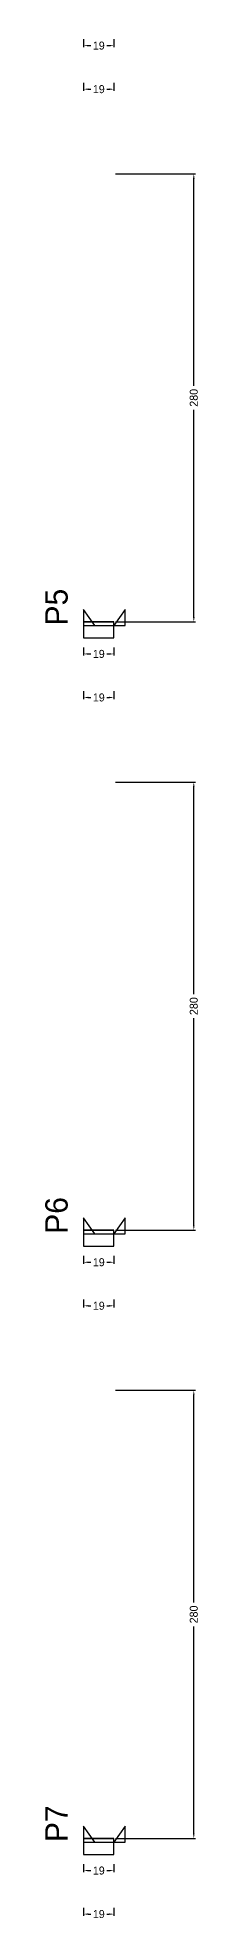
# Model space of a CAD drawing. Header units: centimetres. Extents: x -12000 to 4115, y -10266 to 2668.
# Drawn here: x 3976 to 4072, y -2328 to -1153 of the extents above; entities that cross this region are included whole.
import ezdxf

# ---------------------------------------------------------------- set-up
doc = ezdxf.new("R2010")
doc.units = ezdxf.units.CM
for name, color, linetype in [('NOMENCLATURA', 7, 'Continuous'), ('SARR_2.2x10', 60, 'Continuous'), ('SARR_2.2x7', 40, 'Continuous')]:
    doc.layers.add(name, color=color, linetype=linetype)
doc.dimstyles.new('PAINEL-NOVA', dxfattribs={"dimtxt": 5, "dimasz": 3, "dimexe": 1, "dimexo": 1, "dimgap": 1, "dimtad": 1, "dimcen": 2.5, "dimazin": 3, "dimtfac": 1, "dimtmove": 0, "dimatfit": 3})

# ---------------------------------------------------------------- blocks, each defined once
blk = doc.blocks.new('_CLOSEDFILLED')
at = {"color": 0, "linetype": 'BYBLOCK'}
blk.add_solid([(-1, 0.16), (0, 0), (-1, -0.16)], dxfattribs=at)
blk = doc.blocks.new('*D99')
for p, q in [((4000, -1153.8), (4000, -1158.8)), ((4003, -1157.8), (4004.5, -1157.8)), ((4014.5, -1157.8), (4016, -1157.8)), ((4019, -1153.8), (4019, -1158.8))]:
    blk.add_line(p, q)
at = {"layer": 'Defpoints'}
for p in [(4000, -1152.8), (4000, -1157.8), (4019, -1152.8)]:
    blk.add_point(p, dxfattribs=at)
at = {"layer": 'SARR_2.2x10', "xscale": 3, "yscale": 3, "rotation": 180}
blk.add_blockref('_CLOSEDFILLED', (4000, -1157.8), dxfattribs=at)
at = {"layer": 'SARR_2.2x10', "xscale": 3, "yscale": 3}
blk.add_blockref('_CLOSEDFILLED', (4019, -1157.8), dxfattribs=at)
at = {"layer": 'SARR_2.2x10', "insert": (4009.5, -1157.8), "char_height": 5, "attachment_point": 5}
blk.add_mtext('19', dxfattribs=at)
blk = doc.blocks.new('*D104')
for p, q in [((4000, -1181), (4000, -1186)), ((4003, -1185), (4004.5, -1185)), ((4014.5, -1185), (4016, -1185)), ((4019, -1181), (4019, -1186))]:
    blk.add_line(p, q)
at = {"layer": 'Defpoints'}
for p in [(4000, -1180), (4000, -1185), (4019, -1180)]:
    blk.add_point(p, dxfattribs=at)
at = {"layer": 'SARR_2.2x10', "xscale": 3, "yscale": 3, "rotation": 180}
blk.add_blockref('_CLOSEDFILLED', (4000, -1185), dxfattribs=at)
at = {"layer": 'SARR_2.2x10', "xscale": 3, "yscale": 3}
blk.add_blockref('_CLOSEDFILLED', (4019, -1185), dxfattribs=at)
at = {"layer": 'SARR_2.2x10', "insert": (4009.5, -1185), "char_height": 5, "attachment_point": 5}
blk.add_mtext('19', dxfattribs=at)
blk = doc.blocks.new('*D125')
for p, q in [((4000, -1533.8), (4000, -1538.8)), ((4003, -1537.8), (4004.5, -1537.8)), ((4014.5, -1537.8), (4016, -1537.8)), ((4019, -1533.8), (4019, -1538.8))]:
    blk.add_line(p, q)
at = {"layer": 'Defpoints'}
for p in [(4000, -1532.8), (4000, -1537.8), (4019, -1532.8)]:
    blk.add_point(p, dxfattribs=at)
at = {"layer": 'SARR_2.2x10', "xscale": 3, "yscale": 3, "rotation": 180}
blk.add_blockref('_CLOSEDFILLED', (4000, -1537.8), dxfattribs=at)
at = {"layer": 'SARR_2.2x10', "xscale": 3, "yscale": 3}
blk.add_blockref('_CLOSEDFILLED', (4019, -1537.8), dxfattribs=at)
at = {"layer": 'SARR_2.2x10', "insert": (4009.5, -1537.8), "char_height": 5, "attachment_point": 5}
blk.add_mtext('19', dxfattribs=at)
blk = doc.blocks.new('*D126')
for p, q in [((4020, -1237.8), (4070, -1237.8)), ((4069, -1370.3), (4069, -1240.8)), ((4069, -1514.8), (4069, -1385.3)), ((4020, -1517.8), (4070, -1517.8))]:
    blk.add_line(p, q)
at = {"layer": 'Defpoints'}
for p in [(4019, -1237.8), (4019, -1517.8), (4069, -1517.8)]:
    blk.add_point(p, dxfattribs=at)
at = {"layer": 'SARR_2.2x10', "xscale": 3, "yscale": 3}
for p, rotation in [((4069, -1237.8), 90), ((4069, -1517.8), 270)]:
    blk.add_blockref('_CLOSEDFILLED', p, dxfattribs=dict(at, rotation=rotation))
at = {"layer": 'SARR_2.2x10', "insert": (4069, -1377.8), "char_height": 5, "attachment_point": 5, "rotation": 90}
blk.add_mtext('280', dxfattribs=at)
blk = doc.blocks.new('*D127')
for p, q in [((4020, -1237.8), (4070, -1237.8)), ((4069, -1370.3), (4069, -1240.8)), ((4069, -1514.8), (4069, -1385.3)), ((4020, -1517.8), (4070, -1517.8))]:
    blk.add_line(p, q)
at = {"layer": 'Defpoints'}
for p in [(4019, -1237.8), (4019, -1517.8), (4069, -1517.8)]:
    blk.add_point(p, dxfattribs=at)
at = {"layer": 'SARR_2.2x10', "xscale": 3, "yscale": 3}
for p, rotation in [((4069, -1237.8), 90), ((4069, -1517.8), 270)]:
    blk.add_blockref('_CLOSEDFILLED', p, dxfattribs=dict(at, rotation=rotation))
at = {"layer": 'SARR_2.2x10', "insert": (4069, -1377.8), "char_height": 5, "attachment_point": 5, "rotation": 90}
blk.add_mtext('280', dxfattribs=at)
blk = doc.blocks.new('*D128')
for p, q in [((4020, -1237.8), (4070, -1237.8)), ((4069, -1370.3), (4069, -1240.8)), ((4069, -1514.8), (4069, -1385.3)), ((4020, -1517.8), (4070, -1517.8))]:
    blk.add_line(p, q)
at = {"layer": 'Defpoints'}
for p in [(4019, -1237.8), (4019, -1517.8), (4069, -1517.8)]:
    blk.add_point(p, dxfattribs=at)
at = {"layer": 'SARR_2.2x10', "xscale": 3, "yscale": 3}
for p, rotation in [((4069, -1237.8), 90), ((4069, -1517.8), 270)]:
    blk.add_blockref('_CLOSEDFILLED', p, dxfattribs=dict(at, rotation=rotation))
at = {"layer": 'SARR_2.2x10', "insert": (4069, -1377.8), "char_height": 5, "attachment_point": 5, "rotation": 90}
blk.add_mtext('280', dxfattribs=at)
blk = doc.blocks.new('*D129')
for p, q in [((4020, -1237.8), (4070, -1237.8)), ((4069, -1370.3), (4069, -1240.8)), ((4069, -1514.8), (4069, -1385.3)), ((4020, -1517.8), (4070, -1517.8))]:
    blk.add_line(p, q)
at = {"layer": 'Defpoints'}
for p in [(4019, -1237.8), (4019, -1517.8), (4069, -1517.8)]:
    blk.add_point(p, dxfattribs=at)
at = {"layer": 'SARR_2.2x10', "xscale": 3, "yscale": 3}
for p, rotation in [((4069, -1237.8), 90), ((4069, -1517.8), 270)]:
    blk.add_blockref('_CLOSEDFILLED', p, dxfattribs=dict(at, rotation=rotation))
at = {"layer": 'SARR_2.2x10', "insert": (4069, -1377.8), "char_height": 5, "attachment_point": 5, "rotation": 90}
blk.add_mtext('280', dxfattribs=at)
blk = doc.blocks.new('*D130')
for p, q in [((4000, -1561), (4000, -1566)), ((4019, -1561), (4019, -1566)), ((4003, -1565), (4004.5, -1565)), ((4014.5, -1565), (4016, -1565))]:
    blk.add_line(p, q)
at = {"layer": 'Defpoints'}
for p in [(4000, -1560), (4019, -1560), (4000, -1565)]:
    blk.add_point(p, dxfattribs=at)
at = {"layer": 'SARR_2.2x10', "xscale": 3, "yscale": 3, "rotation": 180}
blk.add_blockref('_CLOSEDFILLED', (4000, -1565), dxfattribs=at)
at = {"layer": 'SARR_2.2x10', "xscale": 3, "yscale": 3}
blk.add_blockref('_CLOSEDFILLED', (4019, -1565), dxfattribs=at)
at = {"layer": 'SARR_2.2x10', "insert": (4009.5, -1565), "char_height": 5, "attachment_point": 5}
blk.add_mtext('19', dxfattribs=at)
blk = doc.blocks.new('GRA-E')
at = {"layer": 'SARR_2.2x7'}
blk.add_lwpolyline([(0, 0), (7, 0), (0, 10)], close=True, dxfattribs=at)
blk = doc.blocks.new('GRA-D')
at = {"layer": 'SARR_2.2x7'}
blk.add_lwpolyline([(0, 0), (7, 0), (7, 10)], close=True, dxfattribs=at)
blk = doc.blocks.new('*D151')
for p, q in [((4000, -1913.8), (4000, -1918.8)), ((4019, -1913.8), (4019, -1918.8)), ((4003, -1917.8), (4004.5, -1917.8)), ((4014.5, -1917.8), (4016, -1917.8))]:
    blk.add_line(p, q)
at = {"layer": 'Defpoints'}
for p in [(4000, -1912.8), (4019, -1912.8), (4000, -1917.8)]:
    blk.add_point(p, dxfattribs=at)
at = {"layer": 'SARR_2.2x10', "xscale": 3, "yscale": 3, "rotation": 180}
blk.add_blockref('_CLOSEDFILLED', (4000, -1917.8), dxfattribs=at)
at = {"layer": 'SARR_2.2x10', "xscale": 3, "yscale": 3}
blk.add_blockref('_CLOSEDFILLED', (4019, -1917.8), dxfattribs=at)
at = {"layer": 'SARR_2.2x10', "insert": (4009.5, -1917.8), "char_height": 5, "attachment_point": 5}
blk.add_mtext('19', dxfattribs=at)
blk = doc.blocks.new('*D152')
for p, q in [((4020, -1617.8), (4070, -1617.8)), ((4069, -1750.3), (4069, -1620.8)), ((4069, -1894.8), (4069, -1765.3)), ((4020, -1897.8), (4070, -1897.8))]:
    blk.add_line(p, q)
at = {"layer": 'Defpoints'}
for p in [(4019, -1617.8), (4019, -1897.8), (4069, -1897.8)]:
    blk.add_point(p, dxfattribs=at)
at = {"layer": 'SARR_2.2x10', "xscale": 3, "yscale": 3}
for p, rotation in [((4069, -1617.8), 90), ((4069, -1897.8), 270)]:
    blk.add_blockref('_CLOSEDFILLED', p, dxfattribs=dict(at, rotation=rotation))
at = {"layer": 'SARR_2.2x10', "insert": (4069, -1757.8), "char_height": 5, "attachment_point": 5, "rotation": 90}
blk.add_mtext('280', dxfattribs=at)
blk = doc.blocks.new('*D153')
for p, q in [((4020, -1617.8), (4070, -1617.8)), ((4069, -1750.3), (4069, -1620.8)), ((4069, -1894.8), (4069, -1765.3)), ((4020, -1897.8), (4070, -1897.8))]:
    blk.add_line(p, q)
at = {"layer": 'Defpoints'}
for p in [(4019, -1617.8), (4019, -1897.8), (4069, -1897.8)]:
    blk.add_point(p, dxfattribs=at)
at = {"layer": 'SARR_2.2x10', "xscale": 3, "yscale": 3}
for p, rotation in [((4069, -1617.8), 90), ((4069, -1897.8), 270)]:
    blk.add_blockref('_CLOSEDFILLED', p, dxfattribs=dict(at, rotation=rotation))
at = {"layer": 'SARR_2.2x10', "insert": (4069, -1757.8), "char_height": 5, "attachment_point": 5, "rotation": 90}
blk.add_mtext('280', dxfattribs=at)
blk = doc.blocks.new('*D154')
for p, q in [((4020, -1617.8), (4070, -1617.8)), ((4069, -1750.3), (4069, -1620.8)), ((4069, -1894.8), (4069, -1765.3)), ((4020, -1897.8), (4070, -1897.8))]:
    blk.add_line(p, q)
at = {"layer": 'Defpoints'}
for p in [(4019, -1617.8), (4019, -1897.8), (4069, -1897.8)]:
    blk.add_point(p, dxfattribs=at)
at = {"layer": 'SARR_2.2x10', "xscale": 3, "yscale": 3}
for p, rotation in [((4069, -1617.8), 90), ((4069, -1897.8), 270)]:
    blk.add_blockref('_CLOSEDFILLED', p, dxfattribs=dict(at, rotation=rotation))
at = {"layer": 'SARR_2.2x10', "insert": (4069, -1757.8), "char_height": 5, "attachment_point": 5, "rotation": 90}
blk.add_mtext('280', dxfattribs=at)
blk = doc.blocks.new('*D155')
for p, q in [((4020, -1617.8), (4070, -1617.8)), ((4069, -1750.3), (4069, -1620.8)), ((4069, -1894.8), (4069, -1765.3)), ((4020, -1897.8), (4070, -1897.8))]:
    blk.add_line(p, q)
at = {"layer": 'Defpoints'}
for p in [(4019, -1617.8), (4019, -1897.8), (4069, -1897.8)]:
    blk.add_point(p, dxfattribs=at)
at = {"layer": 'SARR_2.2x10', "xscale": 3, "yscale": 3}
for p, rotation in [((4069, -1617.8), 90), ((4069, -1897.8), 270)]:
    blk.add_blockref('_CLOSEDFILLED', p, dxfattribs=dict(at, rotation=rotation))
at = {"layer": 'SARR_2.2x10', "insert": (4069, -1757.8), "char_height": 5, "attachment_point": 5, "rotation": 90}
blk.add_mtext('280', dxfattribs=at)
blk = doc.blocks.new('*D156')
for p, q in [((4000, -1941), (4000, -1946)), ((4003, -1945), (4004.5, -1945)), ((4014.5, -1945), (4016, -1945)), ((4019, -1941), (4019, -1946))]:
    blk.add_line(p, q)
at = {"layer": 'Defpoints'}
for p in [(4000, -1940), (4000, -1945), (4019, -1940)]:
    blk.add_point(p, dxfattribs=at)
at = {"layer": 'SARR_2.2x10', "xscale": 3, "yscale": 3, "rotation": 180}
blk.add_blockref('_CLOSEDFILLED', (4000, -1945), dxfattribs=at)
at = {"layer": 'SARR_2.2x10', "xscale": 3, "yscale": 3}
blk.add_blockref('_CLOSEDFILLED', (4019, -1945), dxfattribs=at)
at = {"layer": 'SARR_2.2x10', "insert": (4009.5, -1945), "char_height": 5, "attachment_point": 5}
blk.add_mtext('19', dxfattribs=at)
blk = doc.blocks.new('*D177')
for p, q in [((4000, -2293.8), (4000, -2298.8)), ((4003, -2297.8), (4004.5, -2297.8)), ((4014.5, -2297.8), (4016, -2297.8)), ((4019, -2293.8), (4019, -2298.8))]:
    blk.add_line(p, q)
at = {"layer": 'Defpoints'}
for p in [(4000, -2292.8), (4000, -2297.8), (4019, -2292.8)]:
    blk.add_point(p, dxfattribs=at)
at = {"layer": 'SARR_2.2x10', "xscale": 3, "yscale": 3, "rotation": 180}
blk.add_blockref('_CLOSEDFILLED', (4000, -2297.8), dxfattribs=at)
at = {"layer": 'SARR_2.2x10', "xscale": 3, "yscale": 3}
blk.add_blockref('_CLOSEDFILLED', (4019, -2297.8), dxfattribs=at)
at = {"layer": 'SARR_2.2x10', "insert": (4009.5, -2297.8), "char_height": 5, "attachment_point": 5}
blk.add_mtext('19', dxfattribs=at)
blk = doc.blocks.new('*D178')
for p, q in [((4020, -1997.8), (4070, -1997.8)), ((4069, -2130.3), (4069, -2000.8)), ((4069, -2274.8), (4069, -2145.3)), ((4020, -2277.8), (4070, -2277.8))]:
    blk.add_line(p, q)
at = {"layer": 'Defpoints'}
for p in [(4019, -1997.8), (4019, -2277.8), (4069, -2277.8)]:
    blk.add_point(p, dxfattribs=at)
at = {"layer": 'SARR_2.2x10', "xscale": 3, "yscale": 3}
for p, rotation in [((4069, -1997.8), 90), ((4069, -2277.8), 270)]:
    blk.add_blockref('_CLOSEDFILLED', p, dxfattribs=dict(at, rotation=rotation))
at = {"layer": 'SARR_2.2x10', "insert": (4069, -2137.8), "char_height": 5, "attachment_point": 5, "rotation": 90}
blk.add_mtext('280', dxfattribs=at)
blk = doc.blocks.new('*D179')
for p, q in [((4020, -1997.8), (4070, -1997.8)), ((4069, -2130.3), (4069, -2000.8)), ((4069, -2274.8), (4069, -2145.3)), ((4020, -2277.8), (4070, -2277.8))]:
    blk.add_line(p, q)
at = {"layer": 'Defpoints'}
for p in [(4019, -1997.8), (4019, -2277.8), (4069, -2277.8)]:
    blk.add_point(p, dxfattribs=at)
at = {"layer": 'SARR_2.2x10', "xscale": 3, "yscale": 3}
for p, rotation in [((4069, -1997.8), 90), ((4069, -2277.8), 270)]:
    blk.add_blockref('_CLOSEDFILLED', p, dxfattribs=dict(at, rotation=rotation))
at = {"layer": 'SARR_2.2x10', "insert": (4069, -2137.8), "char_height": 5, "attachment_point": 5, "rotation": 90}
blk.add_mtext('280', dxfattribs=at)
blk = doc.blocks.new('*D180')
for p, q in [((4020, -1997.8), (4070, -1997.8)), ((4069, -2130.3), (4069, -2000.8)), ((4069, -2274.8), (4069, -2145.3)), ((4020, -2277.8), (4070, -2277.8))]:
    blk.add_line(p, q)
at = {"layer": 'Defpoints'}
for p in [(4019, -1997.8), (4019, -2277.8), (4069, -2277.8)]:
    blk.add_point(p, dxfattribs=at)
at = {"layer": 'SARR_2.2x10', "xscale": 3, "yscale": 3}
for p, rotation in [((4069, -1997.8), 90), ((4069, -2277.8), 270)]:
    blk.add_blockref('_CLOSEDFILLED', p, dxfattribs=dict(at, rotation=rotation))
at = {"layer": 'SARR_2.2x10', "insert": (4069, -2137.8), "char_height": 5, "attachment_point": 5, "rotation": 90}
blk.add_mtext('280', dxfattribs=at)
blk = doc.blocks.new('*D181')
for p, q in [((4020, -1997.8), (4070, -1997.8)), ((4069, -2130.3), (4069, -2000.8)), ((4069, -2274.8), (4069, -2145.3)), ((4020, -2277.8), (4070, -2277.8))]:
    blk.add_line(p, q)
at = {"layer": 'Defpoints'}
for p in [(4019, -1997.8), (4019, -2277.8), (4069, -2277.8)]:
    blk.add_point(p, dxfattribs=at)
at = {"layer": 'SARR_2.2x10', "xscale": 3, "yscale": 3}
for p, rotation in [((4069, -1997.8), 90), ((4069, -2277.8), 270)]:
    blk.add_blockref('_CLOSEDFILLED', p, dxfattribs=dict(at, rotation=rotation))
at = {"layer": 'SARR_2.2x10', "insert": (4069, -2137.8), "char_height": 5, "attachment_point": 5, "rotation": 90}
blk.add_mtext('280', dxfattribs=at)
blk = doc.blocks.new('*D182')
for p, q in [((4000, -2321), (4000, -2326)), ((4003, -2325), (4004.5, -2325)), ((4014.5, -2325), (4016, -2325)), ((4019, -2321), (4019, -2326))]:
    blk.add_line(p, q)
at = {"layer": 'Defpoints'}
for p in [(4000, -2320), (4000, -2325), (4019, -2320)]:
    blk.add_point(p, dxfattribs=at)
at = {"layer": 'SARR_2.2x10', "xscale": 3, "yscale": 3, "rotation": 180}
blk.add_blockref('_CLOSEDFILLED', (4000, -2325), dxfattribs=at)
at = {"layer": 'SARR_2.2x10', "xscale": 3, "yscale": 3}
blk.add_blockref('_CLOSEDFILLED', (4019, -2325), dxfattribs=at)
at = {"layer": 'SARR_2.2x10', "insert": (4009.5, -2325), "char_height": 5, "attachment_point": 5}
blk.add_mtext('19', dxfattribs=at)

msp = doc.modelspace()

# ---------------------------------------------------------------- linework, layer by layer
at = {"layer": 'SARR_2.2x10'}
for p, q in [((4019, -1517.8), (4000, -1517.8)), ((4000, -1517.8), (4000, -1527.8)), ((4000, -1527.8), (4019, -1527.8)), ((4019, -1527.8), (4019, -1517.8)), ((4019, -1897.8), (4000, -1897.8)), ((4000, -1897.8), (4000, -1907.8)), ((4019, -1907.8), (4019, -1897.8)), ((4000, -1907.8), (4019, -1907.8)), ((4019, -2277.8), (4000, -2277.8)), ((4000, -2277.8), (4000, -2287.8)), ((4019, -2287.8), (4019, -2277.8)), ((4000, -2287.8), (4019, -2287.8))]:
    msp.add_line(p, q, dxfattribs=at)
at = {"layer": 'SARR_2.2x7'}
for p, q in [((4019, -1517.8), (4000, -1517.8)), ((4000, -1517.8), (4000, -1520)), ((4000, -1517.8), (4007, -1517.8)), ((4000, -1517.8), (4007, -1517.8)), ((4000, -1517.8), (4007, -1517.8)), ((4000, -1517.8), (4007, -1517.8)), ((4000, -1520), (4019, -1520)), ((4007, -1517.8), (4019, -1517.8)), ((4007, -1517.8), (4019, -1517.8)), ((4007, -1517.8), (4019, -1517.8)), ((4007, -1517.8), (4019, -1517.8)), ((4019, -1520), (4019, -1517.8)), ((4019, -1897.8), (4000, -1897.8)), ((4000, -1897.8), (4000, -1900)), ((4000, -1897.8), (4007, -1897.8)), ((4000, -1897.8), (4007, -1897.8)), ((4000, -1897.8), (4007, -1897.8)), ((4000, -1897.8), (4007, -1897.8)), ((4000, -1900), (4019, -1900)), ((4007, -1897.8), (4019, -1897.8)), ((4007, -1897.8), (4019, -1897.8)), ((4007, -1897.8), (4019, -1897.8)), ((4007, -1897.8), (4019, -1897.8)), ((4019, -1900), (4019, -1897.8)), ((4019, -2277.8), (4000, -2277.8)), ((4000, -2277.8), (4000, -2280)), ((4000, -2277.8), (4007, -2277.8)), ((4000, -2277.8), (4007, -2277.8)), ((4000, -2277.8), (4007, -2277.8)), ((4000, -2277.8), (4007, -2277.8)), ((4000, -2280), (4019, -2280)), ((4007, -2277.8), (4019, -2277.8)), ((4007, -2277.8), (4019, -2277.8)), ((4007, -2277.8), (4019, -2277.8)), ((4007, -2277.8), (4019, -2277.8)), ((4019, -2280), (4019, -2277.8))]:
    msp.add_line(p, q, dxfattribs=at)

# ---------------------------------------------------------------- block references
for name, p in [('GRA-E', (4000, -1520)), ('GRA-D', (4019, -1520)), ('GRA-E', (4000, -1900)), ('GRA-D', (4019, -1900)), ('GRA-E', (4000, -2280)), ('GRA-D', (4019, -2280))]:
    msp.add_blockref(name, p, dxfattribs=at)

# ---------------------------------------------------------------- texts
at = {"layer": 'NOMENCLATURA'}
for s, p in [('P5', (3990, -1520)), ('P6', (3990, -1900)), ('P7', (3990, -2280))]:
    msp.add_text(s, height=14, rotation=90, dxfattribs=at).set_placement(p)

# ---------------------------------------------------------------- dimensions: what is measured, and where the dimension line sits
at = {"layer": 'SARR_2.2x10'}
for base, p1, p2, picture, middle in [((4000, -1157.8), (4000, -1152.8), (4019, -1152.8), '*D99', (4009.5, -1157.8)), ((4000, -1185), (4000, -1180), (4019, -1180), '*D104', (4009.5, -1185)), ((4000, -1537.8), (4000, -1532.8), (4019, -1532.8), '*D125', (4009.5, -1537.8)), ((4000, -1565), (4000, -1560), (4019, -1560), '*D130', (4009.5, -1565)), ((4000, -1917.8), (4000, -1912.8), (4019, -1912.8), '*D151', (4009.5, -1917.8)), ((4000, -1945), (4000, -1940), (4019, -1940), '*D156', (4009.5, -1945)), ((4000, -2297.8), (4000, -2292.8), (4019, -2292.8), '*D177', (4009.5, -2297.8)), ((4000, -2325), (4000, -2320), (4019, -2320), '*D182', (4009.5, -2325))]:
    dim = msp.add_linear_dim(base=base, p1=p1, p2=p2, dimstyle='PAINEL-NOVA', dxfattribs=at)
    dim.commit()
    dim.dimension.update_dxf_attribs({"geometry": picture, "text_midpoint": middle})
for base, p1, p2, picture, middle in [((4069, -1517.8), (4019, -1517.8), (4019, -1237.8), '*D126', (4069, -1377.8)), ((4069, -1517.8), (4019, -1517.8), (4019, -1237.8), '*D127', (4069, -1377.8)), ((4069, -1517.8), (4019, -1517.8), (4019, -1237.8), '*D128', (4069, -1377.8)), ((4069, -1517.8), (4019, -1517.8), (4019, -1237.8), '*D129', (4069, -1377.8)), ((4069, -1897.8), (4019, -1897.8), (4019, -1617.8), '*D152', (4069, -1757.8)), ((4069, -1897.8), (4019, -1897.8), (4019, -1617.8), '*D153', (4069, -1757.8)), ((4069, -1897.8), (4019, -1897.8), (4019, -1617.8), '*D154', (4069, -1757.8)), ((4069, -1897.8), (4019, -1897.8), (4019, -1617.8), '*D155', (4069, -1757.8)), ((4069, -2277.8), (4019, -2277.8), (4019, -1997.8), '*D178', (4069, -2137.8)), ((4069, -2277.8), (4019, -2277.8), (4019, -1997.8), '*D179', (4069, -2137.8)), ((4069, -2277.8), (4019, -2277.8), (4019, -1997.8), '*D180', (4069, -2137.8)), ((4069, -2277.8), (4019, -2277.8), (4019, -1997.8), '*D181', (4069, -2137.8))]:
    dim = msp.add_linear_dim(base=base, p1=p1, p2=p2, angle=90, dimstyle='PAINEL-NOVA', dxfattribs=at)
    dim.commit()
    dim.dimension.update_dxf_attribs({"geometry": picture, "text_midpoint": middle})

doc.saveas('drawing.dxf')
